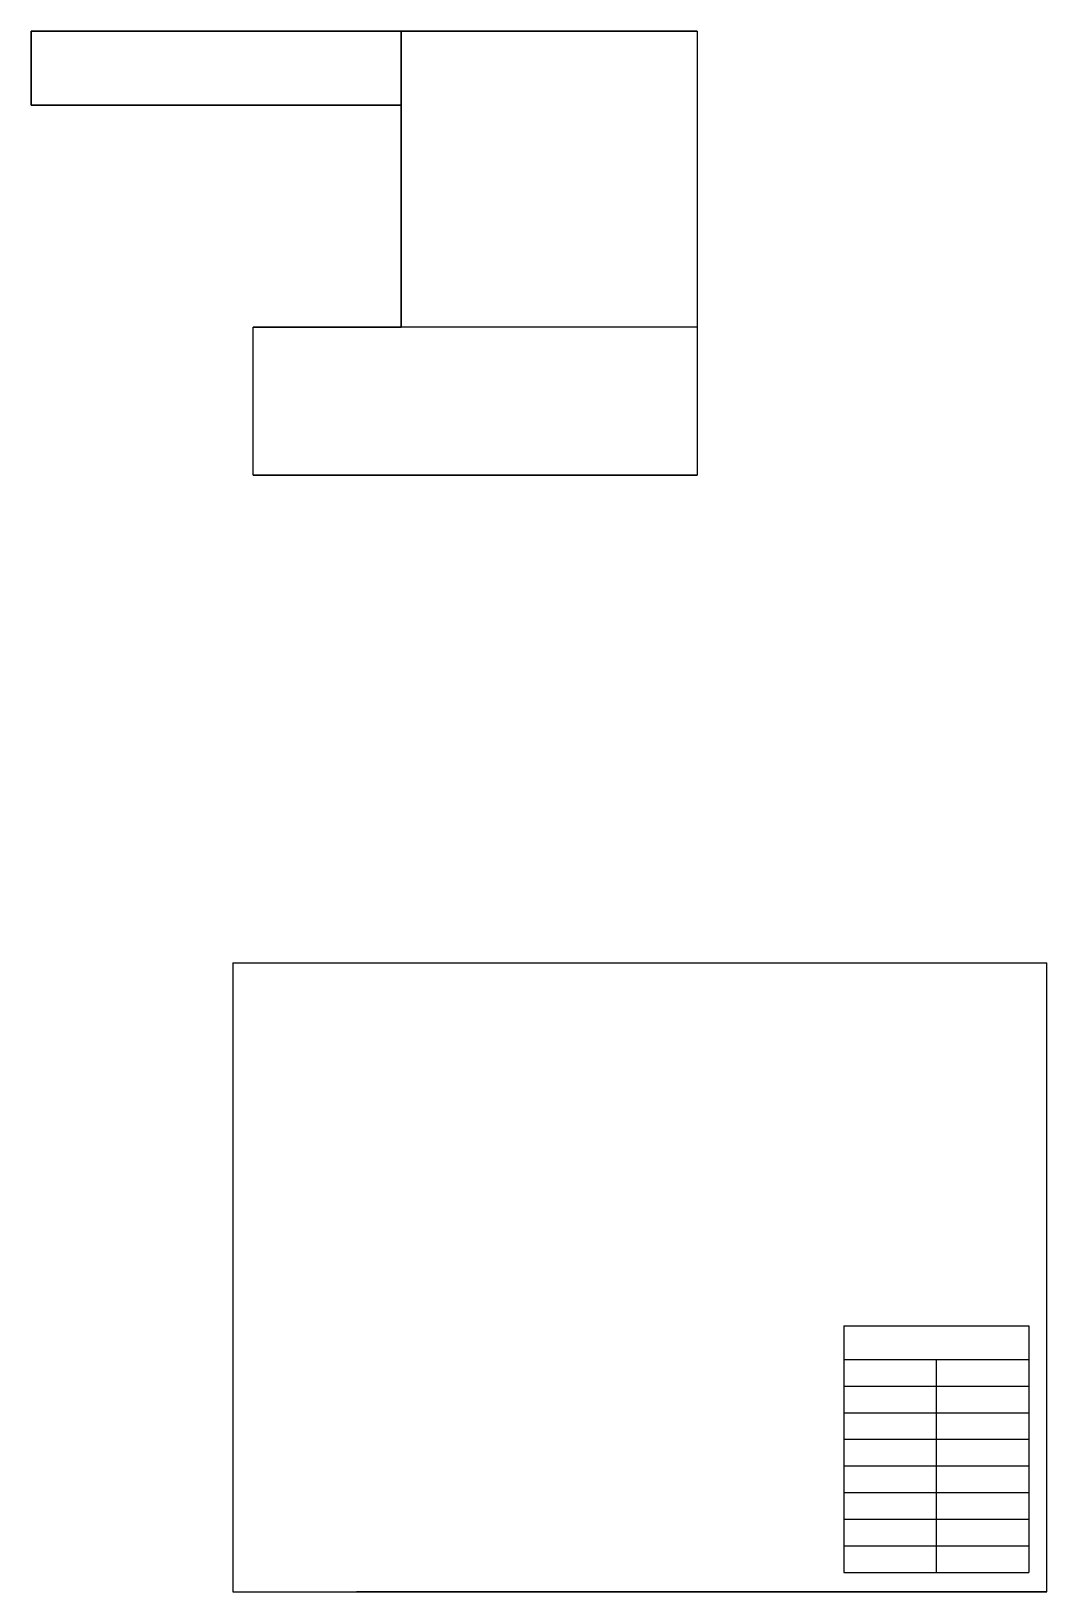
# Model space of a CAD drawing. Header units: inches. Extents: x -20.1 to 26, y 11.5 to 32.6.
# Drawn here: x 12.29 to 26.02, y 11.49 to 32.59 of the extents above.
import ezdxf

# ---------------------------------------------------------------- set-up
doc = ezdxf.new("R2010")
doc.units = ezdxf.units.IN
doc.header["$MEASUREMENT"] = 0

# ---------------------------------------------------------------- blocks, each defined once
blk = doc.blocks.new('*T1')
at = {"color": 0, "linetype": 'ByBlock', "lineweight": -2, "transparency": 16777216}
for p, q in [((0, 0), (2.5, 0)), ((0, 0), (0, -3.333)), ((2.5, 0), (2.5, -3.333)), ((0, -0.453), (2.5, -0.453)), ((1.25, -0.453), (1.25, -3.333)), ((0, -0.813), (2.5, -0.813)), ((0, -1.173), (2.5, -1.173)), ((0, -1.533), (2.5, -1.533)), ((0, -1.893), (2.5, -1.893)), ((0, -2.253), (2.5, -2.253)), ((0, -2.613), (2.5, -2.613)), ((0, -2.973), (2.5, -2.973)), ((0, -3.333), (2.5, -3.333))]:
    blk.add_line(p, q, dxfattribs=at)

msp = doc.modelspace()

# ---------------------------------------------------------------- linework, layer by layer
at = {"extrusion": (2.22045e-16, 1, -2.94172e-16)}
for p, q in [((17.293, 32.589, -2.144), (12.293, 32.589, -2.144)), ((12.293, 32.589, -2.144), (12.293, 31.589, -2.144)), ((12.293, 31.589, -0.144), (12.293, 32.589, -0.144)), ((12.293, 32.589, -0.144), (12.293, 32.589, -2.144)), ((12.293, 32.589, -0.144), (17.293, 32.589, -0.144)), ((21.293, 32.589, 1.856), (17.293, 32.589, 1.856)), ((17.293, 32.589, 1.856), (17.293, 32.589, -2.144)), ((17.293, 32.589, -2.144), (21.293, 32.589, -2.144)), ((17.293, 32.589, 1.856), (17.293, 28.589, 1.856)), ((17.293, 28.589, -2.144), (17.293, 32.589, -2.144)), ((17.293, 32.589, -0.144), (17.293, 31.589, -0.144)), ((17.293, 32.589, 1.856), (17.293, 30.589, 1.856)), ((21.293, 32.589, -2.144), (21.293, 32.589, 1.856)), ((21.293, 32.589, 1.856), (21.293, 28.589, 1.856)), ((21.293, 32.589, -2.144), (21.293, 28.589, -2.144)), ((12.293, 31.589, -2.144), (12.293, 31.589, -0.144)), ((17.293, 31.589, -0.144), (12.293, 31.589, -0.144)), ((12.293, 31.589, -2.144), (17.293, 31.589, -2.144)), ((17.293, 31.589, -2.144), (17.293, 31.589, -0.144)), ((15.293, 26.589, 2.856), (15.293, 28.589, 2.856)), ((15.293, 28.589, 2.856), (15.293, 28.589, -2.144)), ((15.293, 28.589, -2.144), (17.293, 28.589, -2.144)), ((21.293, 28.589, 2.856), (15.293, 28.589, 2.856)), ((15.293, 26.589, -2.144), (15.293, 28.589, -2.144)), ((17.293, 28.589, 1.856), (17.293, 28.589, -2.144)), ((21.293, 28.589, 1.856), (17.293, 28.589, 1.856)), ((21.293, 28.589, -2.144), (17.293, 28.589, -2.144)), ((21.293, 28.589, 1.856), (21.293, 28.589, 2.856)), ((21.293, 28.589, 2.856), (21.293, 26.589, 2.856)), ((21.293, 26.589, 2.856), (15.293, 26.589, 2.856)), ((15.293, 26.589, 2.856), (15.293, 26.589, -2.144))]:
    msp.add_line(p, q, dxfattribs=at)
for p, q in [((21.293, 28.589, -2.144), (21.293, 28.589, 1.856)), ((21.293, 28.589, -2.144), (21.293, 26.589, -2.144)), ((15.293, 26.589, -2.144), (21.293, 26.589, -2.144)), ((21.293, 26.589, -2.144), (21.293, 26.589, 2.856)), ((15.017, 19.995), (15.017, 11.495)), ((15.017, 19.995), (26.017, 19.995)), ((26.017, 11.495), (26.017, 19.995)), ((15.017, 11.495), (26.017, 11.495)), ((26.017, 11.495), (16.691, 11.495)), ((26.017, 11.495), (26.017, 11.495))]:
    msp.add_line(p, q)

# ---------------------------------------------------------------- block references
msp.add_blockref('*T1', (23.274, 15.089))

doc.saveas('drawing.dxf')
